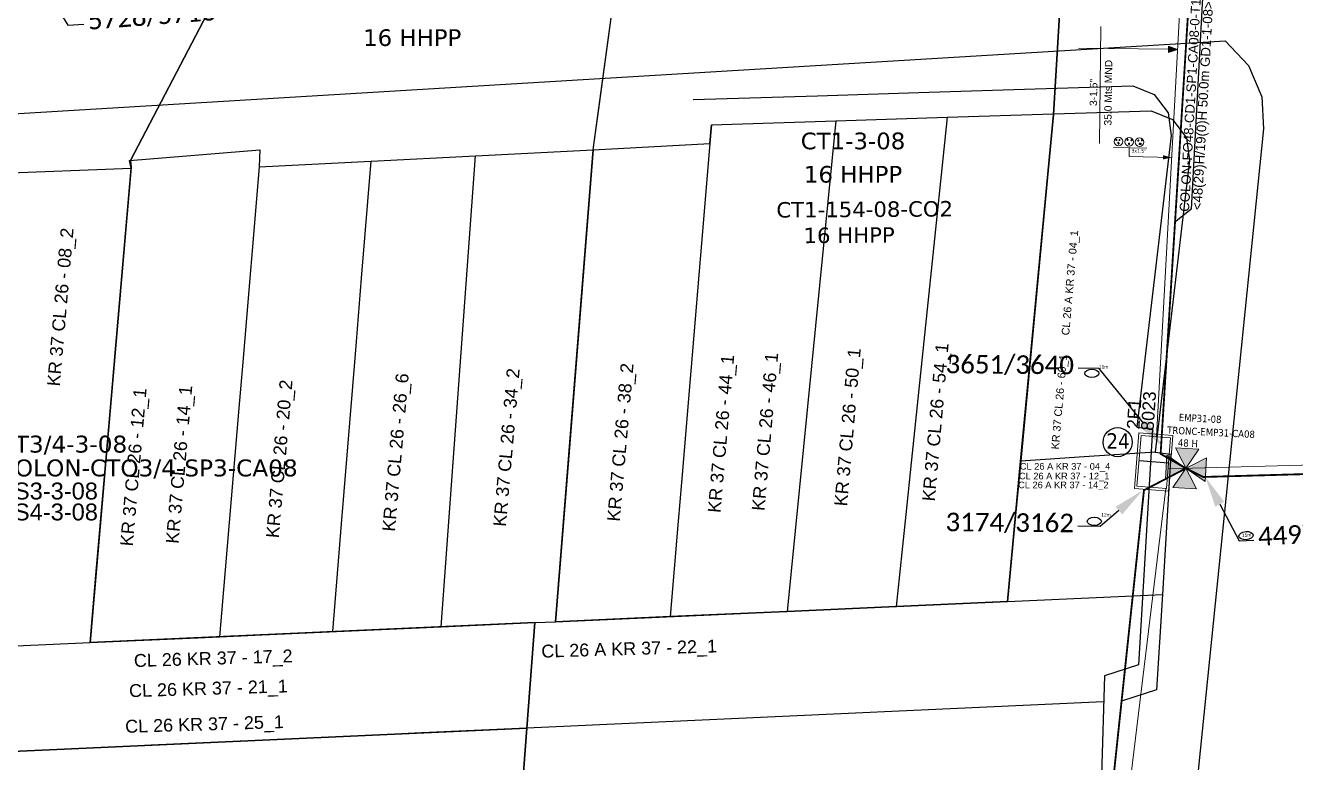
# Model space of a CAD drawing. Header units: millimetres. Extents: x -76.52126 to -76.51707, y 3.41842 to 3.42185.
# Drawn here: x -76.520188 to -76.519572, y 3.419923 to 3.420281 of the extents above; entities that cross this region are included whole.
import ezdxf
from ezdxf import colors
from ezdxf.entities.mleader import LeaderData, LeaderLine
from ezdxf.enums import TextEntityAlignment as Align
from ezdxf.math import Vec2, Vec3

# ---------------------------------------------------------------- set-up
doc = ezdxf.new("R2010")
doc.units = ezdxf.units.MM
for name, color, linetype in [('ABSCISA 24H', 3, 'Continuous'), ('ABSCISA 48H', 1, 'Continuous'), ('CAM 2F1 ATP', 30, 'Continuous'), ('CARTOGRAFIA', 252, 'Continuous'), ('COBERTURA CTO', 30, 'Continuous'), ('COBERTURA CTO - COUBICADO', 30, 'Continuous'), ('CTO POSTE 16 PUERTOS', 1, 'Continuous'), ('DUCTO ATP', 6, 'Continuous'), ('DUCTOS ATP', 30, 'Continuous'), ('DUCTOS TLF', 4, 'Continuous'), ('EMP FTTH 48 H', 3, 'Continuous'), ('MARQUILLA F.O 48', 1, 'Continuous'), ('PLACAS ZONA ABIERTA', 8, 'Continuous'), ('PUNTO CARTERA', 7, 'Continuous'), ('RESERVA F.O 24', 3, 'Continuous'), ('RESERVA F.O 48', 1, 'Continuous')]:
    doc.layers.add(name, color=color, linetype=linetype)
for name, color, linetype, lineweight in [('CANALIZACION ATP', 30, 'Continuous', 0), ('CB 144 H CAN', 5, 'Continuous', 60), ('CB 24 H CAN', 3, 'Continuous', 60), ('CB 288 H CAN_FEE', 15, 'Continuous', 60), ('CB 48 H CAN', 1, 'Continuous', 60), ('Distancia ATP-CAN', 30, 'Continuous', 20)]:
    doc.layers.add(name, color=color, linetype=linetype, lineweight=lineweight)
doc.styles.add('Arial', font='arial.ttf')
doc.styles.add('BOOK', font='BKANT.TTF')
doc.styles.add('Legend', font='calibri.ttf')
doc.styles.get("Standard").update_dxf_attribs({"font": 'arial.ttf'})
doc.styles.add('style2', font='verdana.ttf', dxfattribs={"height": 0.1})
doc.styles.add('TAHOMA', font='tahoma.ttf')
doc.styles.add('TEXT CENTRAL OLT', font='tahomabd.ttf', dxfattribs={"height": 1})
doc.styles.add('TEXT SCL GRANDES', font='tahoma.ttf', dxfattribs={"height": 14})
doc.styles.add('TEXT VARIOS', font='tahoma.ttf', dxfattribs={"height": 0.3})
doc.styles.add('TXT CAM GRANDE', font='arial.ttf', dxfattribs={"height": 0.4})
doc.styles.add('TXT CTO Y SS', font='arial.ttf', dxfattribs={"height": 0.5})
doc.linetypes.add('CERCA_LINE', pattern='A,12.7,-5.08,["X",Standard,S=2.54,R=0,X=-2.54,Y=-1.27],-2.08', length=19.86)

# ---------------------------------------------------------------- blocks, each defined once
blk = doc.blocks.new('EMP 48 H')
at = {"layer": 'EMP FTTH 48 H', "lineweight": 0}
h = blk.add_hatch(color=3, dxfattribs=at)
h.dxf.hatch_style = 1
h.paths.add_polyline_path([(-0.5692037157714367, -0.9562829562928528), (0.5689566454384475, -0.9564299755729735), (4.594425534465429e-10, 1.665099169656514e-10)])
h.paths.add_polyline_path([(4.594426089576942e-10, 1.665101390102564e-10), (0.5692037163535133, 0.9562829560600219), (-0.5689566443907096, 0.9564299756893886)])
h = blk.add_hatch(color=3, dxfattribs=at)
h.dxf.hatch_style = 1
h.paths.add_polyline_path([(-0.9562829560600221, 0.5692037158878521), (-0.9564299752237275, -0.5689566450892016), (2.816720190423894e-10, -1.094506846266441e-10)])
h.paths.add_polyline_path([(2.816721300646918e-10, -1.094507401377953e-10), (0.9562829560600219, -0.5692037157714367), (0.9564299761550501, 0.5689566450892016)])
at = {"layer": 'EMP FTTH 48 H', "color": 3, "lineweight": 0}
for points in [[(-0.5692037157714367, -0.9562829562928528), (0.5689566454384476, -0.9564299755729735), (-0.5689566443907097, 0.9564299756893888), (0.5692037163535133, 0.9562829560600221)], [(-0.9562829560600221, 0.569203715887852), (-0.9564299752237275, -0.5689566450892016), (0.9564299761550501, 0.5689566450892016), (0.9562829560600221, -0.5692037157714367)]]:
    blk.add_lwpolyline(points, close=True, dxfattribs=at)
at = {"layer": 'EMP FTTH 48 H', "color": 3, "lineweight": 0, "style": 'TEXT VARIOS'}
for tag, p, height, rotation in [('CONSECUTIVO', (-1.161366554442793, 1.995806502760388), 0.3482938376358118, 0.4680016562839618), ('MARCACION', (-1.062195721897297, 1.370447365217842), 0.3482938376358117, 0.6094025961881947), ('CAPACIDAD', (1.031206446215293, -0.8809803030305261), 0.3482938376358117, 0.3071691745510109)]:
    blk.add_attdef(tag, p, '', height=height, rotation=rotation, dxfattribs=at)
blk = doc.blocks.new('*U8')
at = {"lineweight": 0}
h = blk.add_hatch(color=1, dxfattribs=at)
h.dxf.hatch_style = 1
edge = h.paths.add_edge_path()
edge.add_arc((2.038040068197754, 0.2957694650176993), 0.05471359921872897, -0.1242499693410087, 359.875750030659)
edge = h.paths.add_edge_path()
edge.add_arc((2.037624585731224, 0.1041770275826616), 0.05471359921872897, -0.1242499693410087, 359.875750030659)
edge = h.paths.add_edge_path()
edge.add_arc((2.037237854846977, -0.074157122984971), 0.05471359921872897, -0.1242499693410087, 359.875750030659)
edge = h.paths.add_edge_path()
edge.add_arc((2.036809884395911, -0.2715081750156007), 0.05471359921872897, -0.1242499693410087, 359.875750030659)
edge = h.paths.add_edge_path()
edge.add_arc((2.036383020590098, -0.4683489170371079), 0.05471359921872897, -0.1242499693410087, 359.875750030659)
edge = h.paths.add_edge_path()
edge.add_arc((2.0359752240852, -0.6563971083447943), 0.05471359921872897, -0.1242499693410087, 359.875750030659)
edge = h.paths.add_edge_path()
edge.add_arc((2.03562520627076, -0.8178016719947078), 0.05471359921872897, -0.1242499693410087, 359.875750030659)
edge = h.paths.add_edge_path()
edge.add_arc((2.03517018280921, -1.027627744359638), 0.05471359921872897, -0.1242499693410087, 359.875750030659)
h = blk.add_hatch(color=1, dxfattribs=at)
h.dxf.hatch_style = 1
edge = h.paths.add_edge_path()
edge.add_arc((0.5439760578583717, -0.3838038376672789), 0.05194566183112925, -0.1242499693410087, 359.875750030659)
h = blk.add_hatch(color=1, dxfattribs=at)
h.dxf.hatch_style = 1
edge = h.paths.add_edge_path()
edge.add_arc((2.034756096138743, -1.218576534971749), 0.05471359921872897, -0.1242499693410087, 359.875750030659)
edge = h.paths.add_edge_path()
edge.add_arc((2.034340613672212, -1.410168972406787), 0.05471359921872897, -0.1242499693410087, 359.875750030659)
edge = h.paths.add_edge_path()
edge.add_arc((2.033953882787965, -1.58850312297442), 0.05471359921872897, -0.1242499693410087, 359.875750030659)
edge = h.paths.add_edge_path()
edge.add_arc((2.033525912336899, -1.785854175005049), 0.05471359921872897, -0.1242499693410087, 359.875750030659)
edge = h.paths.add_edge_path()
edge.add_arc((2.033099048531086, -1.982694917026557), 0.05471359921872897, -0.1242499693410087, 359.875750030659)
edge = h.paths.add_edge_path()
edge.add_arc((2.032691252026189, -2.170743108334242), 0.05471359921872897, -0.1242499693410087, 359.875750030659)
edge = h.paths.add_edge_path()
edge.add_arc((2.032341234211748, -2.332147671984155), 0.05471359921872897, -0.1242499693410087, 359.875750030659)
edge = h.paths.add_edge_path()
edge.add_arc((2.031886210750199, -2.541973744349085), 0.05471359921872897, -0.1242499693410087, 359.875750030659)
h = blk.add_hatch(color=1, dxfattribs=at)
h.dxf.hatch_style = 1
edge = h.paths.add_edge_path()
edge.add_arc((0.5406920857993605, -1.898149837656727), 0.05194566183112925, -0.1242499693410087, 359.875750030659)
at = {"color": 1, "lineweight": 0}
for p, q in [((0.5933397471003361, -0.3798749818062168), (1.78330321336002, 0.3747210545708031)), ((1.780019241301008, -1.139624945418648), (1.78330321336002, 0.3747210545708031)), ((1.782527919798422, 0.01720805423882259), (1.98271064005906, 0.01677394310435181)), ((1.782961715654312, 0.2172453893237407), (1.98314443591495, 0.2168112781892735)), ((1.78330321336002, 0.3747210545708031), (1.983485933620659, 0.3742869434363326)), ((1.983485933620659, 0.3742869434363326), (1.980201961561647, -1.140059056553116)), ((1.98314443591495, 0.2168112781892735), (1.983485933620659, 0.3742869434363326)), ((1.781734164487348, -0.3488182574032476), (1.981916884747986, -0.3492523685377146)), ((1.782121812782029, -0.1700610591370431), (1.982304533042667, -0.1704951702715103)), ((0.5933397471003361, -0.3798749818062168), (1.780019241301008, -1.139624945418648)), ((1.780894261615054, -0.7361247058695698), (1.981076981875692, -0.736558817004037)), ((1.781318828867053, -0.5403429792782918), (1.981501549127691, -0.540777090412759)), ((1.780497384716469, -0.9191375126349565), (1.980680104977108, -0.9195716237694237)), ((0.5900557750413249, -1.894220981795665), (1.780019241301008, -1.139624945418644)), ((1.776735269241997, -2.653970945408096), (1.780019241301008, -1.139624945418644)), ((1.77924394773941, -1.497137945750625), (1.979426668000049, -1.497572056885097)), ((1.7796777435953, -1.297100610665707), (1.979860463855939, -1.297534721800175)), ((1.980201961561647, -1.140059056553116), (1.780019241301008, -1.139624945418648)), ((1.780019241301008, -1.139624945418644), (1.980201961561647, -1.140059056553116)), ((1.980201961561647, -1.140059056553116), (1.976917989502635, -2.654405056542563)), ((1.979860463855939, -1.297534721800175), (1.980201961561647, -1.140059056553116)), ((1.778450192428336, -1.863164257392695), (1.978632912688975, -1.863598368527163)), ((1.778837840723017, -1.684407059126491), (1.979020560983656, -1.684841170260959)), ((0.5900557750413249, -1.894220981795665), (1.776735269241997, -2.653970945408096)), ((1.777610289556042, -2.250470705859017), (1.97779300981668, -2.250904816993485)), ((1.778034856808041, -2.054688979267739), (1.978217577068679, -2.055123090402207)), ((1.777213412657458, -2.433483512624404), (1.977396132918096, -2.433917623758871)), ((1.980201961561647, -2.642939733618494), (1.780019241301008, -2.642505622484027))]:
    blk.add_line(p, q, dxfattribs=at)
for centre in [(2.037613172867088, 0.1038380231428856), (2.038028655333605, 0.2954304605723811), (2.036798471531788, -0.2718471794498344), (2.037226441982829, -0.0744961274302892), (2.035963811221075, -0.656736112779028), (2.036371607725974, -0.4686879214713416), (2.035158769945085, -1.027966748793872), (2.035613793406623, -0.8181406764344837), (2.034329200808076, -1.410507976846563), (2.034744683274594, -1.218915539417068), (2.033514499472775, -1.786193179439283), (2.033942469923817, -1.588842127419738), (2.032679839162064, -2.171082112768476), (2.033087635666962, -1.98303392146079), (2.031874797886074, -2.542312748783319), (2.032329821347612, -2.332486676423931)]:
    blk.add_circle(centre, 0.05471359921872897, dxfattribs=at)
at = {"color": 2, "lineweight": 0}
blk.add_ellipse((1.405816862639429, -1.075883738916037), major_axis=(0.004557272916813445, 1.954041828242874), ratio=0.5536576209151705, start_param=4.159629210123316, end_param=10.4428145173029, dxfattribs=at)
at = {"color": 1, "lineweight": 0, "attachment_point": 1, "rotation": 359.875750030659}
for s, width, heights, insert, char_height in [('\\pxsm0.95;1\\P2\\P3\\P4\\P5\\P6\\P7\\P8', 12.01395749957801, [52.35627762601921], (1.852877797037454, 0.3555203752303105), 0.1174596764261007), ('1:8', 8.215003159624752, [0], (0.9754199662721743, -0.1953748581753938), 0.3585048917005609), ('\\pxsm0.95;9\\P10\\P11\\P12\\P13\\P14\\P15\\P16', 12.01395749957801, [52.35627762601921], (1.793800269719213, -1.169582539994735), 0.1174596764261007), ('1:8', 8.215003159624752, [0], (0.9721359942131627, -1.709720858164842), 0.3585048917005609)]:
    blk.add_mtext_dynamic_manual_height_columns(s, width=width, gutter_width=4.760265510852324, heights=heights, dxfattribs=dict(at, insert=insert, char_height=char_height))
at = {"color": 1, "lineweight": 0}
for tag, p, style in [('OSPCTONAME', (2.6968535139065, -0.4680866685793706), 'style2'), ('ATP', (2.701116349809077, -1.172197493476246), 'style2'), ('OSPSSNAME1', (2.685725179444508, -1.854919751554757), 'TXT CTO Y SS'), ('OSPSSNAME2', (2.685725179444508, -2.474977327908813), 'TXT CTO Y SS')]:
    blk.add_attdef(tag, p, '', height=0.5, dxfattribs=dict(at, style=style))
blk = doc.blocks.new('PUNTO CARTERA')
blk.add_circle((-5.020778246489499e-07, 5.015703301580743e-07), 1.85590673389413e-05)
at = {"style": 'TAHOMA'}
blk.add_attdef('11', (-1.506643124571383e-05, -8.025511332387936e-06), '', height=2e-05, dxfattribs=at)
blk = doc.blocks.new('CAM 2F1 ATP')
blk.add_line((-0.0004297534469515085, 0.6309855398721993), (0.0004297534469515085, -0.6309855398721993))
at = {"lineweight": 0}
for points in [[(-1.192588195969436, 0.7301736043735652), (1.191592472531691, 0.731797428983461), (1.192588195969436, -0.730173604373565), (-1.191592472531691, -0.731797428983461)], [(-1.092520110891201, 0.6302417358383536), (1.091660603997298, 0.631729343906045), (1.092520110891201, -0.6302417358383536), (-1.091660603997298, -0.631729343906045)]]:
    blk.add_lwpolyline(points, close=True, dxfattribs=at)
at = {"lineweight": 0, "style": 'BOOK'}
for tag, p in [('2F1', (1.604285785113461, 0.08862887951545417)), ('CODIGO', (1.628815294941887, -0.5982124407310039))]:
    blk.add_attdef(tag, p, '', height=0.5725093120969081, rotation=0.03902316617520105, dxfattribs=at)
blk = doc.blocks.new('MARQUILLA 48')
at = {"layer": 'MARQUILLA F.O 48', "style": 'Arial'}
for tag, height, oblique, p in [('IDENTIFICACIONCABLEFIBRA', 0.6981626117769965, 1.383453351877506e-09, (0.3252243008605546, 0.455078197351213)), ('NOMENCLATURA_ATP', 0.6981626116966987, 8.300879983380582e-09, (0.7589297094523317, -1.265373848670606)), ('CAPACIDADFIBRA', 0.6981626116966987, 8.300879983380582e-09, (0.7589297094523317, -0.3801462341225488))]:
    blk.add_attdef(tag, text='', height=height, rotation=0.262482242486606, dxfattribs=dict(at, oblique=oblique)).set_placement(p, align=Align.MIDDLE)
blk = doc.blocks.new('*U40')
at = {"layer": 'Distancia ATP-CAN'}
h = blk.add_hatch(color=256, dxfattribs=at)
h.dxf.hatch_style = 1
h.paths.add_polyline_path([(0.01336054472724043, 0.2389677762438638), (0.03317234489647324, 0.3004692151297876), (-0.009573884748657321, 0.2993742854593424)])
for points in [[(0.01179923007390796, 0.2999217502945652), (-0.003840937524441111, 0.9105163975065164)], [(0.1499508159328696, 0.7644065190980882), (-0.6452837780359658, 0.7440368640634932)]]:
    blk.add_lwpolyline(points, dxfattribs=at)
blk.add_lwpolyline([(-0.009573884748657314, 0.2993742854593424), (0.03317234489647324, 0.3004692151297876), (0.01336054472724042, 0.2389677762438638)], close=True, dxfattribs=at)
at = {"layer": 'Distancia ATP-CAN', "linetype": 'CERCA_LINE', "ltscale": 0.5}
for tag, p in [('DUCTOS', (-0.3001068998104723, 0.7728850086850094)), ('TOTAL', (-0.2980577032250542, 0.6729046980033271))]:
    blk.add_attdef(tag, text='', height=0.04999999999999999, rotation=1.467290438801837, dxfattribs=at).set_placement(p, align=Align.CENTER)
at = {"layer": 'Distancia ATP-CAN', "linetype": 'CERCA_LINE', "ltscale": 0.5, "flags": 1}
for tag, rotation, p in [('A.C', 1.467290438801837, (-0.2963985853918675, 0.6129275156445232)), ('A.D', 1.467290438801837, (-0.2942894105395099, 0.5529618613383169)), ('A.T', 354.8594824787784, (0.2754977398819959, 0.4747317219280265))]:
    blk.add_attdef(tag, text='', height=0.02999999999999999, rotation=rotation, dxfattribs=at).set_placement(p, align=Align.CENTER)
blk = doc.blocks.new('*U22')
at = {"layer": 'DUCTO ATP'}
h = blk.add_hatch(color=0, dxfattribs=at)
h.dxf.hatch_style = 1
h.paths.add_polyline_path([(2.985141617888664, -0.6042334001163474), (2.385141617888664, -0.4542334001163474), (2.385141617888664, -0.7542334001163474)])
at = {"layer": 'DUCTO ATP', "color": 0, "lineweight": 13, "ltscale": 0.13}
blk.add_lwpolyline([(-1.107376359781028, 0), (1.243818729771647, 0)], dxfattribs=at)
at = {"layer": 'DUCTO ATP', "color": 0, "linetype": 'Continuous', "lineweight": 13}
for points in [[(0.0009702597653813901, -0.6081425711984594), (0.0009702597653813901, 0)], [(2.985141617888664, -0.6042334001163474), (0.0009702597653813901, -0.6081425711984594)]]:
    blk.add_lwpolyline(points, dxfattribs=at)
at = {"layer": 'DUCTO ATP', "lineweight": 5}
for centre in [(-0.7723554384106137, 0.4244526188031159), (-0.01631735676028256, 0.4244526188031159), (0.7147962849189753, 0.4244526188031159)]:
    blk.add_circle(centre, 0.3, dxfattribs=at)
at = {"layer": 'DUCTO ATP', "color": 0, "lineweight": 5}
for centre in [(-0.7723554384106137, 0.4244526188031159), (-0.01631735676028256, 0.4244526188031159), (0.7147962849189753, 0.4244526188031159)]:
    blk.add_circle(centre, 0.3, dxfattribs=at)
at = {"layer": 'CB 144 H CAN', "style": 'TEXT CENTRAL OLT'}
for tag, p in [('1-FO144', (-0.7523556293151444, 0.08189947944828901)), ('2-FO144', (-0.0121723592205365, 0.08223088731481276)), ('3-FO144', (0.7977648562896986, 0.09810537127640373))]:
    blk.add_attdef(tag, text='', height=0.4, dxfattribs=at).set_placement(p, align=Align.CENTER)
at = {"layer": 'CB 24 H CAN', "style": 'TEXT CENTRAL OLT'}
for tag, p in [('1-FO24', (-0.9171541704471409, 0.3247838459023011)), ('2-FO24', (-0.1309397963869423, 0.3588511753707948)), ('3-FO24', (0.6177379512382877, 0.3267974882463953))]:
    blk.add_attdef(tag, text='', height=0.4, dxfattribs=at).set_placement(p, align=Align.CENTER)
at = {"layer": 'CB 288 H CAN_FEE', "style": 'TEXT CENTRAL OLT'}
for tag, p in [('1-FO288', (-0.7780896570322975, 0.1329571390732571)), ('2-FO288', (-0.0380266784135701, 0.08693616394874937)), ('3-FO288', (0.7223768544146827, 0.0909010077268757))]:
    blk.add_attdef(tag, text='', height=0.4, dxfattribs=at).set_placement(p, align=Align.CENTER)
at = {"layer": 'CB 48 H CAN', "style": 'TEXT CENTRAL OLT'}
for tag, p in [('1-FO48', (-0.6977269022283772, 0.3279586819809008)), ('2-FO48', (0.1383467982891893, 0.3407891302691581)), ('3-FO48', (0.8697452194046043, 0.3510047489741837))]:
    blk.add_attdef(tag, text='', height=0.4, dxfattribs=at).set_placement(p, align=Align.CENTER)
at = {"layer": 'DUCTO ATP', "color": 0, "ltscale": 8, "insert": (1.194086944131868, -0.06812105514245559), "char_height": 0.2542719210013433, "attachment_point": 3, "rotation": 0.20251374655088936, "style": 'TEXT SCL GRANDES'}
blk.add_mtext_dynamic_manual_height_columns('3x1.5"', width=0.8196790788800293, gutter_width=32.6684119218409, heights=[0], dxfattribs=at)
at = {"layer": 'DUCTOS TLF', "color": 0}
for tag, p in [('CALLE', (-0.7397207248900486, 0.813274030225382)), ('MEDIO', (-0.01631735676028256, 0.813274030225382)), ('ANDÉN', (0.7474309984395404, 0.813274030225382))]:
    blk.add_attdef(tag, text='', height=0.075, dxfattribs=at).set_placement(p, align=Align.MIDDLE)
blk = doc.blocks.new('RESERVA 48')
at = {"layer": 'RESERVA F.O 48', "color": 240, "linetype": 'ByBlock', "lineweight": 30, "true_color": 0xed1f24}
blk.add_ellipse((0, 0), major_axis=(1.155851281713483, 0.0003712607545550343), ratio=0.5873088644412812, dxfattribs=at)
at = {"layer": 'RESERVA F.O 48', "color": 1, "lineweight": 0, "style": 'BOOK'}
blk.add_attdef('RESERVA', (1.129388771834783, 0.7587690510554239), '', height=0.5725093120969081, rotation=0.03902316617520105, dxfattribs=at)
blk = doc.blocks.new('RESERVA 24')
at = {"layer": 'RESERVA F.O 24', "color": 3, "linetype": 'ByBlock', "lineweight": 30}
blk.add_ellipse((0, 0), major_axis=(1.155851281713483, 0.0003712607545550343), ratio=0.5873088644412812, dxfattribs=at)
at = {"layer": 'RESERVA F.O 24', "lineweight": 0, "style": 'BOOK'}
blk.add_attdef('RESERVA', (1.280572414631024, 0.8326158835552633), '', height=0.5725093120969081, rotation=0.03902316826273409, dxfattribs=at)

msp = doc.modelspace()

# ---------------------------------------------------------------- linework, layer by layer
at = {"layer": 'CANALIZACION ATP'}
for points in [[(-76.5196391448384, 3.420081153663221), (-76.51962295135492, 3.420378052145339)], [(-76.51963349358276, 3.420065431556572), (-76.51935081253552, 3.420073255700158)], [(-76.51970430221212, 3.419491156400329), (-76.51969922927009, 3.419497501840044), (-76.51966327114732, 3.41981903831175), (-76.51963462929453, 3.420055889124101)]]:
    msp.add_lwpolyline(points, dxfattribs=at)
at = {"layer": 'CARTOGRAFIA'}
for points in [[(-76.52022964319116, 3.420203373928073), (-76.52022829318088, 3.420215614009633), (-76.52022361313942, 3.420227224109679), (-76.52021407306387, 3.420235594167591), (-76.52020192297135, 3.420238744191577), (-76.52019364290248, 3.420237664206637), (-76.51960575810011, 3.420273034499244), (-76.5195944179963, 3.420261064384816), (-76.51958802795929, 3.420245944246401), (-76.51958721794148, 3.420230284144621), (-76.51963950837165, 3.41971583991892)], [(-76.51986376798403, 3.420244507480187), (-76.51980354849174, 3.42024639751204), (-76.51974950304238, 3.420248089521432), (-76.51969787862426, 3.420249709527946), (-76.51965052023105, 3.420251194550895), (-76.51964020615368, 3.420246964512865), (-76.51963340208557, 3.420238144422422), (-76.51963194408553, 3.420227092330118), (-76.51964857622615, 3.420085719193106), (-76.51964103415766, 3.420084729168105), (-76.51964510000643, 3.420016580511823), (-76.51964785621193, 3.419970383245039), (-76.51966438034823, 3.419965064199881), (-76.51966582935519, 3.419916877802701)], [(-76.51968903146411, 3.420237560189546), (-76.51964167308546, 3.420239045212496), (-76.51963135900809, 3.420234815174465), (-76.51962455495453, 3.420225995113126), (-76.51962309692539, 3.420214943020822), (-76.519639729066, 3.420073569854706)], [(-76.51985569564062, 3.420223169131189), (-76.51985492075113, 3.420232358112683)], [(-76.51985492082389, 3.420232358170891), (-76.51985569572793, 3.420223169160293)], [(-76.51985492082389, 3.420232358170891), (-76.51979470133159, 3.420234248173641)], [(-76.51979470133159, 3.420234248173641), (-76.5198181628752, 3.419996307042878)], [(-76.51979470133159, 3.420234248173641), (-76.51974065589678, 3.420235940183032)], [(-76.51974065589678, 3.420235940183032), (-76.51975810019434, 3.420068395048132)], [(-76.51974065589678, 3.420235940183032), (-76.51968903146411, 3.420237560189546)], [(-76.51968903146411, 3.420237560189546), (-76.51970333697176, 3.420086467362692)], [(-76.52013719004248, 3.420215023987678), (-76.52007404554246, 3.420220100015852), (-76.52007437853393, 3.420211846955338), (-76.52002002743615, 3.420214661674093), (-76.51996941067995, 3.420217282997895), (-76.5199122874132, 3.420220239103058), (-76.51985569564062, 3.420223169131189)], [(-76.52013719012979, 3.420215024016782), (-76.52007404561522, 3.42022010007406), (-76.52007437862125, 3.420211846984442)], [(-76.51996941076726, 3.420217283026998), (-76.51991228751507, 3.420220239161265)], [(-76.51991228751507, 3.420220239161265), (-76.51991818718164, 3.420146839126231)], [(-76.51991228751507, 3.420220239161265), (-76.51985569572793, 3.420223169160293)], [(-76.51985569572793, 3.420223169160293), (-76.51986955894466, 3.420058774078482)], [(-76.52013641604066, 3.420211315955951), (-76.52013719004248, 3.420215023987678)], [(-76.5201367598442, 3.420212962650679), (-76.52013719012979, 3.420215024016782)], [(-76.52007437862125, 3.420211846984442), (-76.5200200275089, 3.420214661703197)], [(-76.52002465017216, 3.420157991044674), (-76.5200200275089, 3.420214661703197)], [(-76.5200200275089, 3.420214661703197), (-76.51996941076726, 3.420217283026998)], [(-76.51998608507932, 3.41998880745143), (-76.51996941076726, 3.420217283026998)], [(-76.52025337199524, 3.419715861892312), (-76.52024763533922, 3.419765308456247), (-76.5202411145678, 3.419821513831833), (-76.52023513147509, 3.419873084480626), (-76.52023464283633, 3.419877296212347), (-76.52022977241216, 3.419926634684655), (-76.52022468698345, 3.419978151113012), (-76.5202242747568, 3.419982327076125), (-76.5202203777248, 3.419982174077289), (-76.52020757962094, 3.420096520000355), (-76.52021514868323, 3.420096817004945), (-76.52020336758363, 3.420208678916081), (-76.52013641604066, 3.420211315955951)], [(-76.52022468705621, 3.41997815117122), (-76.52022427484411, 3.419982327105229), (-76.52022037781211, 3.419982174106392), (-76.52020757970826, 3.420096520029459), (-76.520215148756, 3.420096817063152), (-76.52020336767094, 3.420208678945185), (-76.52013641612797, 3.420211315985055)], [(-76.52014417865797, 3.420121721909366), (-76.52013641612797, 3.420211315985055)], [(-76.52013641612797, 3.420211315985055), (-76.5201367598442, 3.420212962650679)], [(-76.52007437862125, 3.420211846984442), (-76.52008234367025, 3.420117229209266)], [(-76.52002766970912, 3.420120973358847), (-76.52002465017216, 3.420157991044674)], [(-76.51991818718164, 3.420146839126231), (-76.51992406331777, 3.420073732108561)], [(-76.52014681377699, 3.420091307737151), (-76.52014417865797, 3.420121721909366)], [(-76.52008234367025, 3.420117229209266), (-76.52008422763396, 3.420094881512908)], [(-76.52003438228934, 3.420038694589151), (-76.52002766970912, 3.420120973358847)], [(-76.52015358826105, 3.420013791372751), (-76.52014681377699, 3.420091307737151)], [(-76.52008422763396, 3.420094881512908), (-76.52009357459104, 3.4199840068037)], [(-76.51970333697176, 3.420086467362692), (-76.51970497155929, 3.420069203115984)], [(-76.51992406331777, 3.420073732108561), (-76.5199306904637, 3.419991281422538)], [(-76.519639729066, 3.420073569854706), (-76.5196742262437, 3.420071246175779)], [(-76.519639729066, 3.420073569854706), (-76.51963218701206, 3.420072579858809), (-76.51963625286083, 3.420004431173423)], [(-76.51975810019434, 3.420068395048132), (-76.51976070897439, 3.42004333871648)], [(-76.51970526962617, 3.420066054896436), (-76.5197074774864, 3.420042735656009)], [(-76.51970497155929, 3.420069203115984), (-76.51970526962617, 3.420066054896436)], [(-76.5196742262437, 3.420071246175779), (-76.51970497155929, 3.420069203115984)], [(-76.51986955894466, 3.420058774078482), (-76.51987113896251, 3.420040053592514)], [(-76.51976070897439, 3.42004333871648), (-76.51976536023216, 3.419998665297156)], [(-76.5197074774864, 3.420042735656009), (-76.51971133189585, 3.420001078266635)], [(-76.52003864198417, 3.419986460169296), (-76.52003438228934, 3.420038694589151)], [(-76.51987113896251, 3.420040053592514), (-76.51987504088396, 3.419993766802348)], [(-76.52015634998173, 3.419981203173505), (-76.52015358826105, 3.420013791372751)], [(-76.51971133189585, 3.420001078266635), (-76.51963625286083, 3.420004431173423)], [(-76.51963625286083, 3.420004431173423), (-76.51963900905179, 3.419958233935743), (-76.51965553320264, 3.419952914890585)], [(-76.5198181628752, 3.419996307042878), (-76.51976536023216, 3.419998665297156)], [(-76.51976536023216, 3.419998665297156), (-76.51971133189585, 3.420001078266635)], [(-76.5199306904637, 3.419991281422538), (-76.51987504088396, 3.419993766802348)], [(-76.51987504088396, 3.419993766802348), (-76.51986432600319, 3.419994245356632)], [(-76.51986432600319, 3.419994245356632), (-76.5198181628752, 3.419996307042878)], [(-76.52009357459104, 3.4199840068037), (-76.52003864198417, 3.419986460169296)], [(-76.52003864198417, 3.419986460169296), (-76.52001113499358, 3.419987688671084)], [(-76.52001113499358, 3.419987688671084), (-76.51998608507932, 3.41998880745143)], [(-76.51998608507932, 3.41998880745143), (-76.51994057511405, 3.419990839975638)], [(-76.51994057511405, 3.419990839975638), (-76.51994448246336, 3.419939691070452)], [(-76.51994057511405, 3.419990839975638), (-76.5199306904637, 3.419991281422538)], [(-76.52022468705621, 3.41997815117122), (-76.52015634998173, 3.419981203173505)], [(-76.52015634998173, 3.419981203173505), (-76.52010415057379, 3.419983534477636)], [(-76.52010415057379, 3.419983534477636), (-76.52009357459104, 3.4199840068037)], [(-76.51966438043554, 3.419965064258089), (-76.5196658294425, 3.419916877860909), (-76.51967621552275, 3.419915680849466)], [(-76.51966475838384, 3.419952492711862), (-76.51988414379088, 3.419942452470989)], [(-76.51988414379088, 3.419942452470989), (-76.51994448246336, 3.419939691070452)], [(-76.52001507744211, 3.419936460283337), (-76.52012666921149, 3.419931353259583)], [(-76.51999564619695, 3.419937349550876), (-76.52001507744211, 3.419936460283337)], [(-76.51994448246336, 3.419939691070452), (-76.51999564619695, 3.419937349550876)], [(-76.51994448246336, 3.419939691070452), (-76.51994839601178, 3.41988846082006)], [(-76.520146549878, 3.419930443415636), (-76.52022977249948, 3.419926634713759)], [(-76.52012666921149, 3.419931353259583), (-76.520146549878, 3.419930443415636)]]:
    msp.add_lwpolyline(points, dxfattribs=at)
at = {"layer": 'CB 24 H CAN', "ltscale": 2, "const_width": 8.916348428658831e-07}
msp.add_lwpolyline([(-76.51962480684267, 3.420065667404765), (-76.51961648895872, 3.420061478547562), (-76.51933927743866, 3.420069329768087), (-76.51933824366176, 3.420090329338171), (-76.51932890674543, 3.42006963720041), (-76.51930684236112, 3.420069593833989)], dxfattribs=at)
at = {"layer": 'CB 48 H CAN', "ltscale": 2, "const_width": 8.916348428658831e-07}
msp.add_lwpolyline([(-76.51962204300227, 3.420314469312111), (-76.51963708978231, 3.420072701685986), (-76.51962480684286, 3.420065667404671), (-76.51964516764757, 3.420055041463478), (-76.5196704525855, 3.419816692862192), (-76.51970858505915, 3.419503736778754), (-76.51971472636558, 3.419503616792067), (-76.5197334260182, 3.419527374490511), (-76.51973140013766, 3.419505527334554), (-76.51976818501939, 3.419505508086158), (-76.51976946910588, 3.419526701029524), (-76.51977368564428, 3.419506591784251), (-76.5198502761487, 3.419504858498865), (-76.51985035173446, 3.419499360493598), (-76.5197156984117, 3.419500530454847), (-76.51971583272608, 3.419476258356568), (-76.51972696314733, 3.419493167331435), (-76.5199765363302, 3.419484781656171), (-76.51996195477044, 3.419514877742027), (-76.51998197958002, 3.419485269151698), (-76.51999307378807, 3.419484590429526), (-76.52001753436898, 3.419516939895007), (-76.51999972873861, 3.419481010584671), (-76.5206902610747, 3.419447458938449)], dxfattribs=at)
at = {"layer": 'COBERTURA CTO'}
for points in [[(-76.51971133519436, 3.420001075717094), (-76.5197653635725, 3.419998662746705), (-76.51981816625556, 3.419996304489699), (-76.5198750443098, 3.419993764251897), (-76.51993069393319, 3.419991278862993), (-76.51991229097001, 3.420220236784528), (-76.51990958750247, 3.420240084640112), (-76.51989449741558, 3.420350870592641), (-76.51989395098752, 3.420356449104814), (-76.51987198839669, 3.420580667896841), (-76.5196548254491, 3.420595275033859), (-76.5196627517227, 3.420495672042646), (-76.51966799949804, 3.420429726728228), (-76.5196730865311, 3.420365808932159), (-76.5196852207493, 3.420302024381611), (-76.51968905438588, 3.420237350375258), (-76.51970497526344, 3.420069196210873)], [(-76.52013672078755, 3.420215059657833), (-76.52013643921345, 3.42021155664804), (-76.52015635362949, 3.419981200608502), (-76.5199860885943, 3.419988804880061), (-76.51994057859264, 3.41999083741973), (-76.51993069393319, 3.419991278866631), (-76.51991229097547, 3.420220236720864), (-76.51989449741558, 3.420350870592641), (-76.51987198839123, 3.420580667896841), (-76.51997705247157, 3.420573592373669), (-76.52005101559297, 3.420568611335851), (-76.52007168218296, 3.420339825769927), (-76.52013672078755, 3.420215059657833)], [(-76.51995680852923, 3.419778379985813), (-76.51995238038143, 3.41983634654059), (-76.51994839949583, 3.419888458182298), (-76.51994448593831, 3.419939688472708), (-76.51994057859264, 3.419990837418821), (-76.51993069393319, 3.419991278866631), (-76.51971133519436, 3.420001075717094), (-76.51970497485235, 3.420069200620103), (-76.51968905438588, 3.420237350375258), (-76.5196852207493, 3.420302024381611), (-76.51954546840278, 3.420306589928598), (-76.51955598659805, 3.420174288330029), (-76.51956313125737, 3.420075528290338), (-76.51956461762637, 3.420024624701339), (-76.51934321415428, 3.420034639347589), (-76.51935331683234, 3.419834080703707), (-76.51954422341367, 3.419825337573796), (-76.51955285445291, 3.419825255119006), (-76.51966485124575, 3.419791504837461)], [(-76.52062215512632, 3.419685012003695), (-76.52056990877207, 3.419687799803226), (-76.5205138829271, 3.419690789265017), (-76.52051988606325, 3.419620091085902), (-76.52052594350533, 3.419551883334291), (-76.52039292332228, 3.419549265269209), (-76.52033733651405, 3.419543545175086), (-76.5203284674073, 3.419648091987595), (-76.52018880646136, 3.419651738374681), (-76.52018168335343, 3.419717671503689), (-76.51996069393061, 3.419727518411831), (-76.51995680852923, 3.419778379986722), (-76.51994839949583, 3.419888458181388), (-76.51994448594377, 3.419939688472708), (-76.52022977611813, 3.419926632076907), (-76.5202967948091, 3.419924431811863), (-76.52036583610715, 3.419898632393936), (-76.52061853516096, 3.419886080339323), (-76.52062682909053, 3.419821133751951), (-76.52063515955814, 3.419750446895135)]]:
    msp.add_lwpolyline(points, close=True, dxfattribs=at)
msp.add_lwpolyline([(-76.52022977611449, 3.419926632111467), (-76.51994448595468, 3.419939688472708), (-76.51994057859264, 3.419990837418821), (-76.52015635362949, 3.419981200608502), (-76.52013641967204, 3.420211313571938), (-76.52013672080756, 3.420215059619634), (-76.52007168218114, 3.420339825769927), (-76.52005101559297, 3.420568611335851), (-76.52016305725118, 3.420561065858577), (-76.52021762627663, 3.420558186512038)], dxfattribs=at)
at = {"layer": 'MARQUILLA F.O 48'}
msp.add_lwpolyline([(-76.51961683818186, 3.420293998648076), (-76.51962219372479, 3.420191446503171), (-76.51962962757591, 3.42018541254148), (-76.51962962757591, 3.42018541254148)], dxfattribs=at)

# ---------------------------------------------------------------- block references
at = {"layer": 'CAM 2F1 ATP'}
ref = msp.add_blockref('CAM 2F1 ATP', (-76.51964042566313, 3.420068758177187), dxfattribs=dict(at, xscale=1.13237627819373e-05, yscale=1.13237627819373e-05, zscale=1.13237627819373e-05, rotation=265.3207836721464))
ref.add_attrib('CODIGO', '8023', (-76.51964052126672, 3.420083727077523), dxfattribs={"layer": '0', "lineweight": 0, "height": 6.16617279744091e-06, "rotation": 86.17834433134311, "style": 'TXT CAM GRANDE'})
ref.add_attrib('2F1', '2F1', (-76.51964739654922, 3.420084473987133), dxfattribs={"layer": '0', "lineweight": 0, "height": 6.16617279744091e-06, "rotation": 86.17834433134311, "style": 'TXT CAM GRANDE'})
at = {"layer": 'CTO POSTE 16 PUERTOS', "xscale": 1.64e-05, "yscale": 1.64e-05, "zscale": 1.64e-05}
msp.add_blockref('*U8', (-76.5202450022683, 3.42008100007033), dxfattribs=at).add_auto_attribs({'OSPCTONAME': 'CT3/4-3-08', 'ATP': 'COLON-CTO3/4-SP3-CA08', 'OSPSSNAME1': 'SS3-3-08', 'OSPSSNAME2': 'SS4-3-08'})
at = {"layer": 'Distancia ATP-CAN', "xscale": 7.139387753917255e-05, "yscale": 7.139387753917255e-05, "zscale": 7.139387753917255e-05, "rotation": 87.78619909418197}
msp.add_blockref('*U40', (-76.5196118948318, 3.420267263249786), dxfattribs=at).add_auto_attribs({'DUCTOS': '3-1.5"', 'TOTAL': '35.0 Mts MND'})
at = {"layer": 'DUCTOS ATP'}
ref = msp.add_blockref('*U22', (-76.51965230080336, 3.420221118152556), dxfattribs=dict(at, xscale=6.915711988802309e-06, yscale=6.915711988802309e-06, zscale=6.915711988802309e-06, rotation=358.5750961082289))
ref.add_attrib('1-FO288', '•', dxfattribs={"layer": 'CB 288 H CAN_FEE', "height": 2.766284795520922e-06, "rotation": 358.5625767548645, "style": 'TEXT CENTRAL OLT'}).set_placement((-76.51965765708854, 3.42022217234073), align=Align.CENTER)
ref.add_attrib('1-FO144', '•', dxfattribs={"layer": 'CB 144 H CAN', "height": 2.766284795520922e-06, "rotation": 358.5625767548645, "style": 'TEXT CENTRAL OLT'}).set_placement((-76.51965748803273, 3.420221814887336), align=Align.CENTER)
ref.add_attrib('1-FO48', '•', dxfattribs={"layer": 'CB 48 H CAN', "height": 2.766284795520922e-06, "rotation": 358.5625767548645, "style": 'TEXT CENTRAL OLT'}).set_placement((-76.51965706766849, 3.420223506549307), align=Align.CENTER)
ref.add_attrib('1-FO24', '•', dxfattribs={"layer": 'CB 24 H CAN', "height": 2.766284795520922e-06, "rotation": 358.5625767548645, "style": 'TEXT CENTRAL OLT'}).set_placement((-76.51965858523731, 3.420223522666677), align=Align.CENTER)
ref.add_attrib('2-FO288', '•', dxfattribs={"layer": 'CB 288 H CAN_FEE', "height": 2.766284795520922e-06, "rotation": 358.5625767548645, "style": 'TEXT CENTRAL OLT'}).set_placement((-76.51965254862047, 3.420221725785765), align=Align.CENTER)
ref.add_attrib('2-FO144', '•', dxfattribs={"layer": 'CB 144 H CAN', "height": 2.766284795520922e-06, "rotation": 358.5625767548645, "style": 'TEXT CENTRAL OLT'}).set_placement((-76.51965237069184, 3.420221688770441), align=Align.CENTER)
ref.add_attrib('2-FO48', '•', dxfattribs={"layer": 'CB 48 H CAN', "height": 2.766284795520922e-06, "rotation": 358.5625767548645, "style": 'TEXT CENTRAL OLT'}).set_placement((-76.51965128521725, 3.420223450209695), align=Align.CENTER)
ref.add_attrib('2-FO24', '•', dxfattribs={"layer": 'CB 24 H CAN', "height": 2.766284795520922e-06, "rotation": 358.5625767548645, "style": 'TEXT CENTRAL OLT'}).set_placement((-76.51965314380637, 3.420223621798697), align=Align.CENTER)
ref.add_attrib('3-FO288', '•', dxfattribs={"layer": 'CB 288 H CAN_FEE', "height": 2.766284795520922e-06, "rotation": 358.5625767548645, "style": 'TEXT CENTRAL OLT'}).set_placement((-76.5196472908555, 3.420221621280919), align=Align.CENTER)
ref.add_attrib('3-FO144', '•', dxfattribs={"layer": 'CB 144 H CAN', "height": 2.766284795520922e-06, "rotation": 358.5625767548645, "style": 'TEXT CENTRAL OLT'}).set_placement((-76.51964676840794, 3.420221658010044), align=Align.CENTER)
ref.add_attrib('3-FO48', '•', dxfattribs={"layer": 'CB 48 H CAN', "height": 2.766284795520922e-06, "rotation": 358.5625767548645, "style": 'TEXT CENTRAL OLT'}).set_placement((-76.51964622689572, 3.420223393951606), align=Align.CENTER)
ref.add_attrib('3-FO24', '•', dxfattribs={"layer": 'CB 24 H CAN', "height": 2.766284795520922e-06, "rotation": 358.5625767548645, "style": 'TEXT CENTRAL OLT'}).set_placement((-76.51964797335664, 3.420223270312585), align=Align.CENTER)
at = {"layer": 'EMP FTTH 48 H'}
ref = msp.add_blockref('EMP 48 H', (-76.51962480684286, 3.420065667404676), dxfattribs=dict(at, xscale=1.007547398729832e-05, yscale=1.007547398729832e-05, zscale=1.007547398729832e-05, rotation=356.4488003963855))
ref.add_attrib('CAPACIDAD', '48 H', (-76.51962879297176, 3.420076413272763), dxfattribs={"color": 3, "lineweight": 0, "height": 3.509225501035927e-06, "rotation": 356.7608964785838, "style": 'TEXT VARIOS'})
ref.add_attrib('MARCACION', 'TRONC-EMP31-CA08', (-76.51963397383984, 3.420082541548695), dxfattribs={"color": 3, "lineweight": 0, "height": 3.509225501035927e-06, "rotation": 357.0631298997058, "style": 'TEXT VARIOS'})
ref.add_attrib('CONSECUTIVO', 'EMP31-08', (-76.51962833901362, 3.420088677897483), dxfattribs={"color": 3, "lineweight": 0, "height": 3.509225501035928e-06, "rotation": 356.9217289612765, "style": 'TEXT VARIOS'})
at = {"layer": 'MARQUILLA F.O 48'}
ref = msp.add_blockref('MARQUILLA 48', (-76.51961990339937, 3.420239518144212), dxfattribs=dict(at, xscale=6.565163321307181e-06, yscale=6.565163321307181e-06, zscale=6.565163321307181e-06, rotation=86.56517194602463))
ref.add_attrib('CAPACIDADFIBRA', '<48(29)H/19(0)H 50.0m GD1-1-08>', dxfattribs={"height": 4.583551570619201e-06, "rotation": 86.82765418851122, "style": 'Arial'}).set_placement((-76.51961611577536, 3.420241535428917), align=Align.MIDDLE)
ref.add_attrib('IDENTIFICACIONCABLEFIBRA', 'COLON-FO48-CD1-SP1-CA08-0-T1', dxfattribs={"height": 4.583551571146368e-06, "rotation": 86.82765418851122, "style": 'Arial'}).set_placement((-76.5196227577714, 3.420241828459367), align=Align.MIDDLE)
at = {"layer": 'PUNTO CARTERA', "lineweight": 20}
ref = msp.add_blockref('PUNTO CARTERA', (-76.51965773271948, 3.420078181905585), dxfattribs=dict(at, xscale=0.3794113758997775, yscale=0.3794113758997775, zscale=0.3794113758997775))
ref.add_attrib('11', '24', (-76.51966344909486, 3.420075136935233), dxfattribs={"lineweight": 40, "height": 7.588227517995547e-06, "style": 'TAHOMA'})
at = {"layer": 'RESERVA F.O 24'}
ref = msp.add_blockref('RESERVA 24', (-76.5195956858596, 3.420033027517231), dxfattribs=dict(at, xscale=2.961594036029853e-06, yscale=2.961594036029853e-06, zscale=2.961594036029853e-06, rotation=3.746934853195011))
ref.add_attrib('RESERVA', '15m', (-76.5195975765578, 3.420032323999179), dxfattribs={"lineweight": 0, "height": 1.695540164277758e-06, "rotation": 3.963349414267926, "style": 'BOOK'})
at = {"layer": 'RESERVA F.O 48', "xscale": 2.991453189871018e-06, "yscale": 2.991453189871018e-06, "zscale": 2.991453189871018e-06}
for p, values in [((-76.51967044873483, 3.420111744990153), {'RESERVA': '11m'}), ((-76.51966926256644, 3.420039956725152), {'RESERVA': '12m'})]:
    msp.add_blockref('RESERVA 48', p, dxfattribs=at).add_auto_attribs(values)

# ---------------------------------------------------------------- texts
at = {"layer": 'COBERTURA CTO', "char_height": 8.080103547332349e-06, "attachment_point": 1, "rotation": 0.025357970919620203, "line_spacing_factor": 0.6, "style": 'style2'}
for s, insert in [('\\pxqc;CT2-3-08\\P\\P16 HHPP', (-76.52003429922773, 3.420294789336345)), ('\\pxqc;CT1-3-08\\P\\P16 HHPP', (-76.51982046761874, 3.420228510935955))]:
    msp.add_mtext_dynamic_manual_height_columns(s, width=6.833920300769638e-05, gutter_width=0.0006784489986632617, heights=[2.731055885440197e-05], dxfattribs=dict(at, insert=insert))
at = {"layer": 'COBERTURA CTO - COUBICADO', "insert": (-76.51982350200035, 3.420194792907602), "char_height": 7.499999999999994e-06, "width": 8.60698014601059e-05, "attachment_point": 1, "rotation": 0.3793597196373745, "style": 'style2'}
msp.add_mtext('CT1-154-08-CO2\\P    16 HHPP', dxfattribs=at)
at = {"layer": 'PLACAS ZONA ABIERTA'}
for s, height, rotation, p in [('KR 37 CL 26 - 08_2', 6.237660848838751e-06, 84.99999751972621, (-76.52017106247084, 3.420105269739007)), ('CL 26 A KR 37 - 04_1', 3.742596509303251e-06, 84.99999751972618, (-76.51968147004371, 3.420130041110875)), ('KR 37 CL 26 - 46_1', 6.237660848838751e-06, 84.99999751972621, (-76.5198292499297, 3.420044842402838)), ('KR 37 CL 26 - 50_1', 6.237660848838751e-06, 84.99999751972621, (-76.51978921110913, 3.420047085481723)), ('KR 37 CL 26 - 54_1', 6.237660848838751e-06, 84.99999751972621, (-76.51974659744617, 3.420049472809979)), ('KR 37 CL 26 - 38_2', 6.237660848838751e-06, 84.99999751972621, (-76.51989942514248, 3.420039667819871)), ('KR 37 CL 26 - 44_1', 6.237660848838751e-06, 84.99999751972621, (-76.51985059964555, 3.42004388971207)), ('KR 37 CL 26 - 60_1', 3.742596509303251e-06, 84.99999751972618, (-76.51968647611974, 3.420074718841876)), ('KR 37 CL 26 - 26_6', 6.237660848838751e-06, 84.99999751972621, (-76.52000848134465, 3.420034801392715)), ('KR 37 CL 26 - 34_2', 6.237660848838751e-06, 84.99999751972621, (-76.51995466369542, 3.42003720290372)), ('KR 37 CL 26 - 12_1', 6.237660848838751e-06, 84.99999751972621, (-76.52013563952333, 3.420027677660752)), ('KR 37 CL 26 - 14_1', 6.237660848838751e-06, 84.99999751972621, (-76.52011348655859, 3.420028918727466)), ('KR 37 CL 26 - 20_2', 6.237660848838751e-06, 84.99999751972621, (-76.52006485092082, 3.420031643422416)), ('CL 26 A KR 37 - 22_1', 6.237660848838751e-06, 1.739961499513435, (-76.51993740204297, 3.419973820510513)), ('CL 26 KR 37 - 17_2', 6.237660848838751e-06, 1.739961499513435, (-76.52013503555025, 3.419969282855503)), ('CL 26 KR 37 - 21_1', 6.237660848838751e-06, 1.739961499513435, (-76.52013737265635, 3.419954667556157)), ('CL 26 KR 37 - 25_1', 6.237660848838751e-06, 1.739961499513435, (-76.52013926278305, 3.419937358342158))]:
    msp.add_text(s, height=height, rotation=rotation, dxfattribs=at).set_placement(p)
for s, p in [('CL 26 A KR 37 - 04_4', (-76.51970536282536, 3.420065045079405)), ('CL 26 A KR 37 - 12_1', (-76.51970580256328, 3.420060335096775)), ('CL 26 A KR 37 - 14_2', (-76.51970620529458, 3.420056021487693))]:
    msp.add_text(s, height=3.207939865117073e-06, dxfattribs=at).set_placement(p)

# ---------------------------------------------------------------- leaders
at = {"layer": 'ABSCISA 24H', "ltscale": 3e-05}
ml = msp.add_multileader_mtext('Standard', dxfattribs=at)
ml.set_content('5728/5716', color=256, style='Legend')
ml.set_leader_properties()
ml.build(insert=Vec2(0, 0))
ml.multileader.update_dxf_attribs({"text_left_attachment_type": 2, "text_right_attachment_type": 2, "dogleg_length": 0.36, "arrow_head_size": 1.5e-05})
ctx = ml.context
ctx.base_point, ctx.char_height, ctx.arrow_head_size, ctx.landing_gap_size, ctx.plane_origin, ctx.plane_x_axis, ctx.plane_y_axis = Vec3(-76.52015939455735, 3.420281176313605), 9e-06, 1.5e-05, 2.326797930947557e-06, Vec3(-76.51980981988574, 3.420093382305239), Vec3(0.9971422346859201, 0.07554709660582273), Vec3(-0.07554709660582273, 0.9971422346859201)
ctx.left_attachment, ctx.right_attachment, ctx.text_align_type = 2, 2, 1
notes = []
notes.append((ctx, [(0, (1, 1, 0), (-76.52016718123186, 3.420280586367025), (0.9971422346859201, 0.07554709660582272), 7.808990763491072e-06, [(0, [(-76.52017955058471, 3.420301135050041)], 0, [])])]))
ctx.mtext.insert, ctx.mtext.text_direction, ctx.mtext.rotation, ctx.mtext.alignment, ctx.mtext.flow_direction = Vec3(-76.5201267677889, 3.42028972676025), Vec3(0.9971422346859201, 0.07554709660582273), 0.07561914426142208, 2, 5
at = {"layer": 'ABSCISA 24H', "ltscale": 2}
ml = msp.add_multileader_mtext('Standard', dxfattribs=at)
ml.set_content('4497/4482', color=256, style='Legend')
ml.set_leader_properties()
ml.build(insert=Vec2(0, 0))
ml.multileader.update_dxf_attribs({"text_left_attachment_type": 2, "text_right_attachment_type": 2, "dogleg_length": 0.36, "arrow_head_size": 1.5e-05})
ctx = ml.context
ctx.base_point, ctx.char_height, ctx.arrow_head_size, ctx.landing_gap_size, ctx.plane_origin, ctx.plane_x_axis, ctx.plane_y_axis = Vec3(-76.51959188217339, 3.420030891606722), 9e-06, 1.5e-05, 2.326797930947557e-06, Vec3(-76.51912916091018, 3.419902711400503), Vec3(0.9983915568590382, 0.05669478981869343), Vec3(-0.05669478981869343, 0.9983915568590382)
ctx.left_attachment, ctx.right_attachment, ctx.text_align_type = 2, 2, 1
notes.append((ctx, [(0, (1, 1, 0), (-76.51959898055226, 3.420030488517277), (0.9983915568590382, 0.05669478981869343), 7.109814606201375e-06, [(0, [(-76.51961541108645, 3.4200615090752)], 0, [])])]))
ctx.mtext.insert, ctx.mtext.text_direction, ctx.mtext.rotation, ctx.mtext.alignment, ctx.mtext.flow_direction = Vec3(-76.5195590305669, 3.420038828040796), Vec3(0.9983915568590382, 0.05669478981869343), 0.05672520617071963, 2, 5
at = {"layer": 'ABSCISA 48H', "ltscale": 3e-05}
ml = msp.add_multileader_mtext('Standard', dxfattribs=at)
ml.set_content('3651/3640', color=256, style='Legend')
ml.set_leader_properties()
ml.build(insert=Vec2(0, 0))
ml.multileader.update_dxf_attribs({"text_left_attachment_type": 2, "text_right_attachment_type": 2, "dogleg_length": 0.36, "arrow_head_size": 1.5e-05})
ctx = ml.context
ctx.base_point, ctx.char_height, ctx.arrow_head_size, ctx.landing_gap_size, ctx.plane_origin, ctx.plane_x_axis, ctx.plane_y_axis = Vec3(-76.51974347542262, 3.420114773643827), 9e-06, 1.5e-05, 2.326797930947557e-06, Vec3(-76.51931607626555, 3.419879064854763), Vec3(0.9999624058675028, -0.008671035213614092), Vec3(0.008671035213614092, 0.9999624058675028)
ctx.left_attachment, ctx.right_attachment, ctx.text_align_type = 2, 2, 1
notes.append((ctx, [(1, (1, 1, 0), (-76.5196669688011, 3.420114110227277), (-0.9999624058675027, 0.008671035213614087), 1.00951327218883e-05, [(0, [(-76.5196357742118, 3.420075766154781)], 0, [])])]))
ctx.mtext.insert, ctx.mtext.text_direction, ctx.mtext.rotation, ctx.mtext.alignment, ctx.mtext.flow_direction = Vec3(-76.51971021693198, 3.42012054662916), Vec3(0.9999624058675028, -0.008671035213614092), 6.274514163304323, 2, 5
ml = msp.add_multileader_mtext('Standard', dxfattribs=at)
ml.set_content('3174/3162', color=256, style='Legend')
ml.set_leader_properties()
ml.build(insert=Vec2(0, 0))
ml.multileader.update_dxf_attribs({"text_left_attachment_type": 2, "text_right_attachment_type": 2, "dogleg_length": 0.36, "arrow_head_size": 1.5e-05})
ctx = ml.context
ctx.base_point, ctx.char_height, ctx.arrow_head_size, ctx.landing_gap_size, ctx.plane_origin, ctx.plane_x_axis, ctx.plane_y_axis = Vec3(-76.51974333664705, 3.420038150457319), 9e-06, 1.5e-05, 2.326797930947557e-06, Vec3(-76.51932402912247, 3.419844521975932), Vec3(0.9999624058675028, -0.008671035213614092), Vec3(0.008671035213614092, 0.9999624058675028)
ctx.left_attachment, ctx.right_attachment, ctx.text_align_type = 2, 2, 1
notes.append((ctx, [(1, (1, 1, 0), (-76.51966634942382, 3.420037482873298), (-0.9999624058675027, 0.00867103521361409), 1.087344481734846e-05, [(0, [(-76.51964586863821, 3.420054909765407)], 0, [])])]))
ctx.mtext.insert, ctx.mtext.text_direction, ctx.mtext.rotation, ctx.mtext.alignment, ctx.mtext.flow_direction = Vec3(-76.51971022699699, 3.420043924733302), Vec3(0.9999624058675028, -0.008671035213614092), 6.274514163304323, 2, 5
for ctx, leaders in notes:
    for number, flags, end, landing, length, lines in leaders:
        leader = LeaderData()
        leader.index, (leader.has_last_leader_line, leader.has_dogleg_vector, leader.attachment_direction) = number, flags
        leader.last_leader_point, leader.dogleg_vector, leader.dogleg_length = Vec3(end), Vec3(landing), length
        for number, points, colour, breaks in lines:
            line = LeaderLine()
            line.index, line.vertices, line.color, line.breaks = number, Vec3.list(points), colors.encode_raw_color(colour), breaks
            leader.lines.append(line)
        ctx.leaders.append(leader)

doc.saveas('drawing.dxf')
